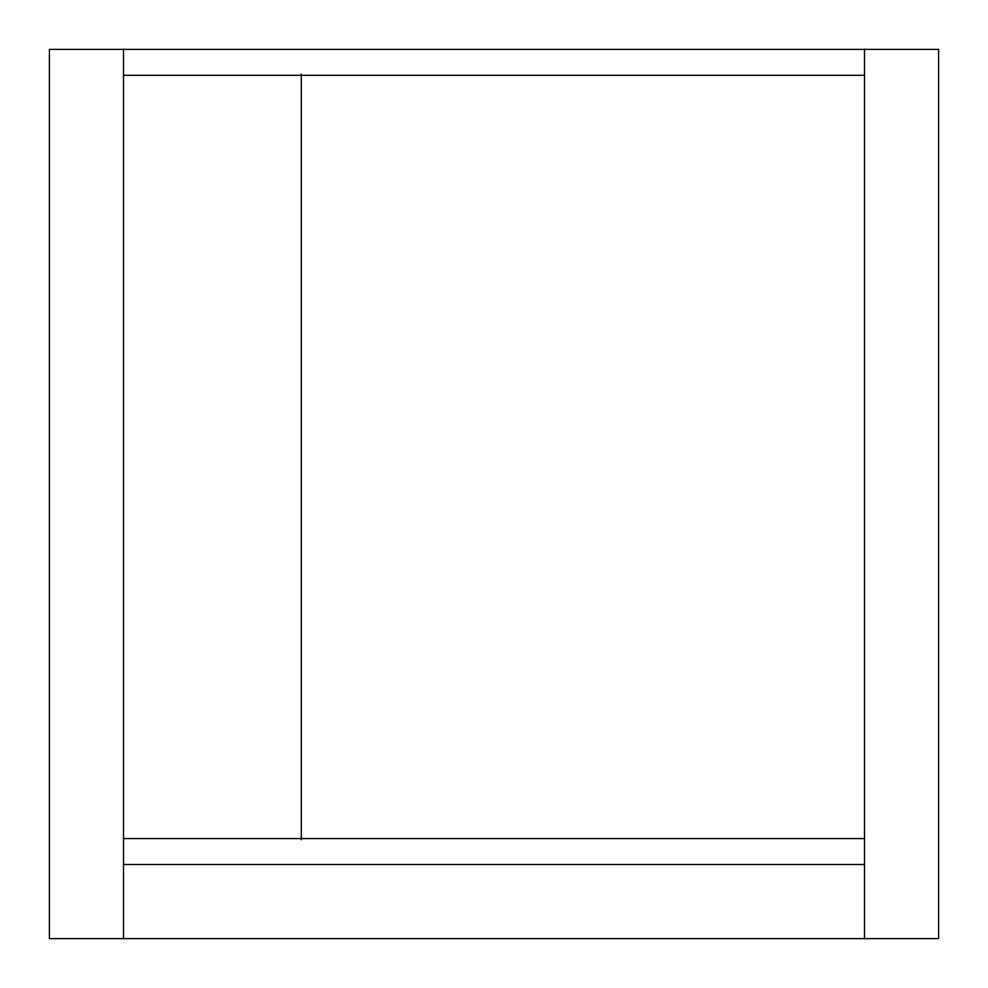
<?xml version="1.0" encoding="UTF-8"?>
<svg xmlns="http://www.w3.org/2000/svg" width="988" height="988" viewBox="0 0 988 988"><rect width="100%" height="100%" fill="white"/><g stroke="black" fill="none" stroke-linecap="round" stroke-linejoin="round"><path stroke-width="1.48" d="M123.5 75.335L864.5 75.335M123.5 838.565L864.5 838.565M123.5 864.5L864.5 864.5M864.5 49.4L864.5 938.6M301.34 74.1L301.34 839.8M123.5 49.4L123.5 938.6M938.6 49.4L49.4 49.4L49.4 938.6L938.6 938.6L938.6 49.4"/></g></svg>
